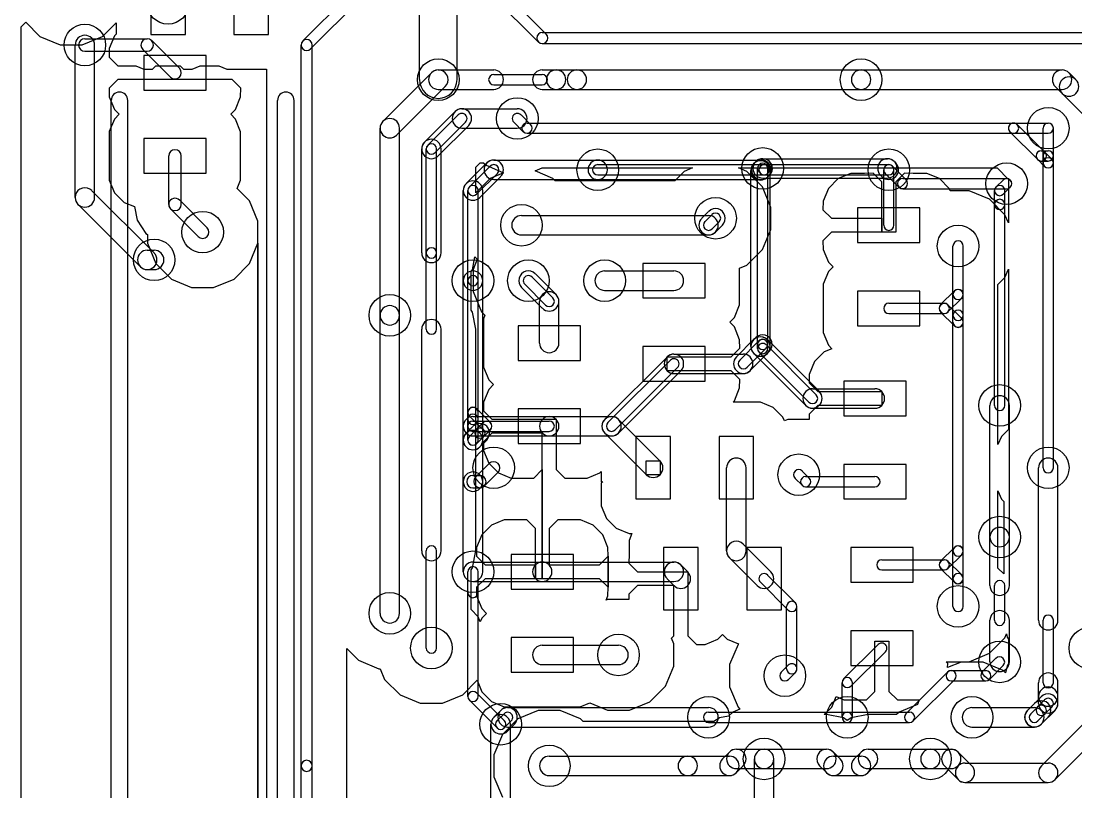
# Model space of a CAD drawing. Extents: x -29274 to 69862, y 24345 to 162744.
# Drawn here: x 39890 to 47500, y 38132 to 43692 of the extents above; entities that cross this region are included whole.
import ezdxf

# ---------------------------------------------------------------- set-up
doc = ezdxf.new("R2010")
doc.units = 0
doc.layers.add('BLACK', color=1, linetype='CONTINUOUS')

msp = doc.modelspace()

# ---------------------------------------------------------------- linework, layer by layer
at = {"layer": 'BLACK'}
for p, q in [((42677, 44600), (43678, 43599)), ((42620, 44543), (43621, 43542)), ((40825, 44045), (40825, 43595)), ((41075, 43595), (41075, 44045)), ((41425, 44045), (41425, 43595)), ((41675, 43595), (41675, 44045)), ((42271, 43898), (41922, 43549)), ((42328, 43841), (41979, 43492)), ((42765, 43270), (42765, 43870)), ((43035, 43270), (43035, 43870)), ((39890, 43650), (39924, 43684)), ((39890, 43650), (39924, 43684)), ((39924, 43684), (40026, 43582)), ((39924, 43684), (40026, 43582)), ((40478, 43582), (40575, 43680)), ((40478, 43582), (40575, 43680)), ((40575, 43680), (40576, 43644)), ((40575, 43680), (40576, 43644)), ((39890, 35790), (39890, 43650)), ((39890, 35790), (39890, 43650)), ((40576, 43644), (40576, 43598)), ((40576, 43644), (40576, 43598)), ((43650, 43610), (48250, 43610)), ((40026, 43582), (40172, 43521)), ((40026, 43582), (40172, 43521)), ((40331, 43521), (40478, 43582)), ((40331, 43521), (40478, 43582)), ((40350, 43565), (40800, 43565)), ((40564, 43586), (40526, 43494)), ((40564, 43586), (40526, 43494)), ((40576, 43598), (40564, 43586)), ((40576, 43598), (40564, 43586)), ((40825, 43595), (41075, 43595)), ((40832, 43552), (41032, 43352)), ((41425, 43595), (41675, 43595)), ((43650, 43530), (48250, 43530)), ((40172, 43521), (40331, 43521)), ((40172, 43521), (40331, 43521)), ((40280, 42420), (40280, 43520)), ((40350, 43475), (40800, 43475)), ((40420, 42420), (40420, 43520)), ((40526, 43494), (40525, 43432)), ((40526, 43494), (40525, 43432)), ((40768, 43488), (40968, 43288)), ((41910, 38320), (41910, 43520)), ((41990, 38320), (41990, 43520)), ((40525, 43432), (40587, 43370)), ((40525, 43432), (40587, 43370)), ((41225, 43445), (40775, 43445)), ((40775, 43445), (40775, 43195)), ((41225, 43195), (41225, 43445)), ((40587, 43370), (40717, 43370)), ((40587, 43370), (40717, 43370)), ((40717, 43370), (40776, 43346)), ((40717, 43370), (40776, 43346)), ((40776, 43346), (40838, 43345)), ((40776, 43346), (40838, 43345)), ((40838, 43345), (40863, 43370)), ((40838, 43345), (40863, 43370)), ((40863, 43370), (40900, 43370)), ((40863, 43370), (40900, 43370)), ((40900, 43370), (40950, 43370)), ((40900, 43370), (40950, 43370)), ((40950, 43370), (41037, 43370)), ((40950, 43370), (41037, 43370)), ((41037, 43370), (41062, 43345)), ((41037, 43370), (41062, 43345)), ((41062, 43345), (41124, 43346)), ((41062, 43345), (41124, 43346)), ((41124, 43346), (41182, 43370)), ((41124, 43346), (41182, 43370)), ((41182, 43370), (41317, 43370)), ((41182, 43370), (41317, 43370)), ((41317, 43370), (41375, 43346)), ((41317, 43370), (41375, 43346)), ((41375, 43346), (41474, 43346)), ((41375, 43346), (41474, 43346)), ((41474, 43346), (41660, 43346)), ((41474, 43346), (41660, 43346)), ((41660, 43346), (41660, 38320)), ((41660, 43346), (41660, 38320)), ((42501, 42970), (42850, 43319)), ((42900, 43340), (43300, 43340)), ((43300, 43307), (43650, 43307)), ((43650, 43340), (43750, 43340)), ((43750, 43340), (43900, 43340)), ((43900, 43340), (45950, 43340)), ((45950, 43340), (47400, 43340)), ((47450, 43319), (47499, 43270)), ((40587, 43270), (40525, 43208)), ((40587, 43270), (40525, 43208)), ((40900, 43270), (40587, 43270)), ((40900, 43270), (40587, 43270)), ((40950, 43270), (40900, 43270)), ((40950, 43270), (40900, 43270)), ((41050, 43270), (40950, 43270)), ((41050, 43270), (40950, 43270)), ((41100, 43270), (41050, 43270)), ((41100, 43270), (41050, 43270)), ((41413, 43270), (41100, 43270)), ((41413, 43270), (41100, 43270)), ((41475, 43208), (41413, 43270)), ((41475, 43208), (41413, 43270)), ((43300, 43233), (43650, 43233)), ((40525, 43208), (40526, 43146)), ((40525, 43208), (40526, 43146)), ((40775, 43195), (41225, 43195)), ((41474, 43146), (41475, 43208)), ((41474, 43146), (41475, 43208)), ((42600, 42871), (42949, 43220)), ((42900, 43200), (43300, 43200)), ((43650, 43200), (43750, 43200)), ((43750, 43200), (43900, 43200)), ((43900, 43200), (45950, 43200)), ((45950, 43200), (47400, 43200)), ((47351, 43220), (47400, 43171)), ((47401, 43170), (47550, 43021)), ((40526, 43146), (40564, 43054)), ((40526, 43146), (40564, 43054)), ((40540, 32942), (40540, 43120)), ((40660, 32942), (40660, 43120)), ((41436, 43054), (41474, 43146)), ((41436, 43054), (41474, 43146)), ((41740, 32942), (41740, 43120)), ((41860, 32942), (41860, 43120)), ((40564, 43054), (40598, 43020)), ((40564, 43054), (40598, 43020)), ((40598, 43020), (40564, 42986)), ((40598, 43020), (40564, 42986)), ((41402, 43020), (41436, 43054)), ((41402, 43020), (41436, 43054)), ((41436, 42986), (41402, 43020)), ((41436, 42986), (41402, 43020)), ((43020, 43039), (42801, 42820)), ((42824, 42797), (43043, 43016)), ((43070, 43060), (43470, 43060)), ((43566, 42947), (43497, 43016)), ((40564, 42986), (40526, 42895)), ((40564, 42986), (40526, 42895)), ((41474, 42894), (41436, 42986)), ((41474, 42894), (41436, 42986)), ((42480, 41570), (42480, 42920)), ((42620, 41570), (42620, 42920)), ((42877, 42744), (43096, 42963)), ((43119, 42940), (42900, 42721)), ((43070, 42920), (43470, 42920)), ((43513, 42894), (43444, 42963)), ((43540, 42957), (47050, 42957)), ((47050, 42957), (47300, 42957)), ((47276, 42746), (47076, 42946)), ((47263, 42720), (47263, 42920)), ((47337, 42720), (47337, 42920)), ((40526, 42895), (40526, 42796)), ((40526, 42895), (40526, 42796)), ((41225, 42845), (40775, 42845)), ((40775, 42845), (40775, 42595)), ((41225, 42595), (41225, 42845)), ((41474, 42644), (41474, 42894)), ((41474, 42644), (41474, 42894)), ((43540, 42883), (47050, 42883)), ((47224, 42694), (47024, 42894)), ((47050, 42883), (47300, 42883)), ((40526, 42796), (40526, 42546)), ((40526, 42796), (40526, 42546)), ((42780, 42020), (42780, 42770)), ((42813, 42020), (42813, 42770)), ((42887, 42020), (42887, 42770)), ((42920, 42020), (42920, 42770)), ((40955, 42370), (40955, 42720)), ((41045, 42370), (41045, 42720)), ((45240, 42700), (46140, 42700)), ((47224, 42694), (47274, 42644)), ((47250, 42757), (47300, 42757)), ((47263, 42670), (47263, 42720)), ((47276, 42746), (47326, 42696)), ((47337, 42670), (47337, 42720)), ((41474, 42545), (41474, 42644)), ((41474, 42545), (41474, 42644)), ((43250, 42669), (43101, 42520)), ((43274, 42646), (43124, 42496)), ((43170, 42638), (43202, 42670)), ((43170, 42638), (43202, 42670)), ((43170, 42454), (43170, 42638)), ((43170, 42454), (43170, 42638)), ((43202, 42670), (43226, 42670)), ((43202, 42670), (43226, 42670)), ((43226, 42670), (43244, 42652)), ((43226, 42670), (43244, 42652)), ((43244, 42652), (43371, 42599)), ((43244, 42652), (43371, 42599)), ((43300, 42690), (44050, 42690)), ((43598, 42612), (43650, 42633)), ((43598, 42612), (43650, 42633)), ((43650, 42633), (44734, 42633)), ((43650, 42633), (44734, 42633)), ((44050, 42690), (45230, 42690)), ((44050, 42657), (45250, 42657)), ((44734, 42633), (44674, 42608)), ((44734, 42633), (44674, 42608)), ((45126, 42608), (45066, 42633)), ((45066, 42633), (46931, 42633)), ((45126, 42608), (45066, 42633)), ((45066, 42633), (46931, 42633)), ((45155, 41345), (45155, 42615)), ((45175, 42665), (45190, 42680)), ((45181, 42670), (45190, 42679)), ((45203, 41360), (45203, 42630)), ((45250, 42657), (46150, 42657)), ((45266, 42656), (45276, 42646)), ((45277, 41360), (45277, 42630)), ((45295, 41345), (45295, 42615)), ((46113, 42220), (46113, 42620)), ((46276, 42547), (46177, 42646)), ((46187, 42220), (46187, 42620)), ((46190, 42679), (46199, 42670)), ((46931, 42633), (47013, 42551)), ((46931, 42633), (47013, 42551)), ((47250, 42683), (47300, 42683)), ((47263, 40470), (47263, 42670)), ((47337, 40470), (47337, 42670)), ((40526, 42546), (40564, 42454)), ((40526, 42546), (40564, 42454)), ((40775, 42595), (41225, 42595)), ((41448, 42486), (41474, 42545)), ((41448, 42486), (41474, 42545)), ((43274, 42558), (43170, 42454)), ((43274, 42558), (43170, 42454)), ((43326, 42594), (43176, 42444)), ((43349, 42570), (43200, 42421)), ((43371, 42599), (43274, 42558)), ((43371, 42599), (43274, 42558)), ((43300, 42550), (44050, 42550)), ((43726, 42558), (43598, 42612)), ((43726, 42558), (43598, 42612)), ((43744, 42540), (43726, 42558)), ((43744, 42540), (43726, 42558)), ((44606, 42540), (43744, 42540)), ((44606, 42540), (43744, 42540)), ((44050, 42583), (45250, 42583)), ((44050, 42550), (45230, 42550)), ((44674, 42608), (44606, 42540)), ((44674, 42608), (44606, 42540)), ((45238, 42496), (45126, 42608)), ((45238, 42496), (45126, 42608)), ((45214, 42604), (45224, 42594)), ((45240, 42560), (46140, 42560)), ((45250, 42583), (46150, 42583)), ((45274, 42566), (45289, 42581)), ((45280, 42571), (45289, 42580)), ((45784, 42556), (45714, 42486)), ((45784, 42556), (45714, 42486)), ((45875, 42594), (45784, 42556)), ((45875, 42594), (45784, 42556)), ((45974, 42594), (45875, 42594)), ((45974, 42594), (45875, 42594)), ((46038, 42595), (45974, 42594)), ((46038, 42595), (45974, 42594)), ((46100, 42533), (46038, 42595)), ((46100, 42533), (46038, 42595)), ((46091, 42580), (46100, 42571)), ((46223, 42494), (46124, 42593)), ((46262, 42595), (46200, 42533)), ((46262, 42595), (46200, 42533)), ((46250, 42557), (47000, 42557)), ((46326, 42594), (46262, 42595)), ((46326, 42594), (46262, 42595)), ((46425, 42594), (46326, 42594)), ((46425, 42594), (46326, 42594)), ((46516, 42556), (46425, 42594)), ((46516, 42556), (46425, 42594)), ((46586, 42486), (46516, 42556)), ((46586, 42486), (46516, 42556)), ((46974, 42546), (46924, 42496)), ((47013, 42551), (47013, 42236)), ((47013, 42551), (47013, 42236)), ((40849, 42020), (40400, 42469)), ((41538, 42396), (41448, 42486)), ((41538, 42396), (41448, 42486)), ((43080, 41820), (43080, 42470)), ((43113, 41820), (43113, 42470)), ((43187, 41820), (43187, 42470)), ((43220, 41820), (43220, 42470)), ((45299, 42349), (45238, 42496)), ((45299, 42349), (45238, 42496)), ((45714, 42486), (45676, 42394)), ((45714, 42486), (45676, 42394)), ((46100, 42270), (46100, 42533)), ((46100, 42270), (46100, 42533)), ((46200, 42533), (46200, 42320)), ((46200, 42533), (46200, 42320)), ((46250, 42483), (47000, 42483)), ((46593, 42469), (46586, 42486)), ((46593, 42469), (46586, 42486)), ((46730, 42469), (46593, 42469)), ((46730, 42469), (46593, 42469)), ((46876, 42408), (46730, 42469)), ((46876, 42408), (46730, 42469)), ((46913, 42370), (46913, 42470)), ((47026, 42494), (46976, 42444)), ((46987, 42370), (46987, 42470)), ((40564, 42454), (40634, 42384)), ((40564, 42454), (40634, 42384)), ((41232, 42202), (41032, 42402)), ((41599, 42249), (41538, 42396)), ((41599, 42249), (41538, 42396)), ((45676, 42394), (45675, 42332)), ((45676, 42394), (45675, 42332)), ((46988, 42296), (46876, 42408)), ((46988, 42296), (46876, 42408)), ((40750, 41921), (40301, 42370)), ((40634, 42384), (40707, 42354)), ((40634, 42384), (40707, 42354)), ((40707, 42354), (40727, 42257)), ((40707, 42354), (40727, 42257)), ((41168, 42138), (40968, 42338)), ((44801, 42270), (44850, 42319)), ((45299, 42190), (45299, 42349)), ((45299, 42190), (45299, 42349)), ((45675, 42332), (45737, 42270)), ((45675, 42332), (45737, 42270)), ((46375, 42345), (45925, 42345)), ((45925, 42345), (45925, 42095)), ((46200, 42320), (46200, 42270)), ((46200, 42320), (46200, 42270)), ((46375, 42095), (46375, 42345)), ((46913, 40920), (46913, 42370)), ((46987, 40920), (46987, 42370)), ((40727, 42257), (40791, 42161)), ((40727, 42257), (40791, 42161)), ((41599, 42090), (41599, 42249)), ((41599, 42090), (41599, 42249)), ((43500, 42290), (44850, 42290)), ((44874, 42296), (44824, 42246)), ((44926, 42244), (44876, 42194)), ((45737, 42270), (46100, 42270)), ((45737, 42270), (46100, 42270)), ((46100, 42170), (46100, 42270)), ((46100, 42270), (46100, 42170)), ((46100, 42170), (46100, 42270)), ((46100, 42270), (46100, 42170)), ((46200, 42270), (46200, 42170)), ((46200, 42270), (46200, 42170)), ((47013, 42236), (46988, 42296)), ((47013, 42236), (46988, 42296)), ((40791, 42161), (40801, 42152)), ((40791, 42161), (40801, 42152)), ((44900, 42171), (44949, 42220)), ((45238, 42044), (45299, 42190)), ((45238, 42044), (45299, 42190)), ((45737, 42170), (45675, 42108)), ((45737, 42170), (45675, 42108)), ((46050, 42170), (45737, 42170)), ((46050, 42170), (45737, 42170)), ((46100, 42170), (46050, 42170)), ((46100, 42170), (46050, 42170)), ((46200, 42170), (46100, 42170)), ((46200, 42170), (46100, 42170)), ((40801, 42152), (40801, 42091)), ((40801, 42152), (40801, 42091)), ((40801, 42091), (40862, 41944)), ((40801, 42091), (40862, 41944)), ((41538, 41944), (41599, 42090)), ((41538, 41944), (41599, 42090)), ((41599, 33429), (41599, 42090)), ((41599, 42090), (41599, 33429)), ((41599, 33429), (41599, 42090)), ((41599, 42090), (41599, 33429)), ((43500, 42150), (44850, 42150)), ((45675, 42108), (45676, 42046)), ((45675, 42108), (45676, 42046)), ((45925, 42095), (46375, 42095)), ((40800, 42040), (40850, 42040)), ((42813, 41470), (42813, 42020)), ((42887, 41470), (42887, 42020)), ((45126, 41932), (45238, 42044)), ((45126, 41932), (45238, 42044)), ((45676, 42046), (45714, 41954)), ((45676, 42046), (45714, 41954)), ((46613, 41720), (46613, 42070)), ((46687, 41720), (46687, 42070)), ((40862, 41944), (40974, 41832)), ((40862, 41944), (40974, 41832)), ((41426, 41832), (41538, 41944)), ((41426, 41832), (41538, 41944)), ((43146, 41898), (43164, 41992)), ((43146, 41898), (43164, 41992)), ((43181, 41975), (43151, 41900)), ((43181, 41975), (43151, 41900)), ((43164, 41992), (43181, 41975)), ((43164, 41992), (43181, 41975)), ((44825, 41945), (44375, 41945)), ((44375, 41945), (44375, 41695)), ((44825, 41695), (44825, 41945)), ((45074, 41911), (45126, 41932)), ((45074, 41911), (45126, 41932)), ((45714, 41954), (45748, 41920)), ((45714, 41954), (45748, 41920)), ((40800, 41900), (40850, 41900)), ((43137, 41885), (43146, 41898)), ((43137, 41885), (43146, 41898)), ((43137, 41606), (43137, 41885)), ((43137, 41606), (43137, 41885)), ((43151, 41900), (43151, 41741)), ((43151, 41900), (43151, 41741)), ((43749, 41720), (43600, 41869)), ((44100, 41890), (44600, 41890)), ((45074, 41744), (45074, 41911)), ((45074, 41744), (45074, 41911)), ((45714, 41886), (45676, 41795)), ((45714, 41886), (45676, 41795)), ((45748, 41920), (45714, 41886)), ((45748, 41920), (45714, 41886)), ((46988, 41844), (47013, 41904)), ((46988, 41844), (47013, 41904)), ((47013, 41904), (47013, 40747)), ((47013, 41904), (47013, 40747)), ((40974, 41832), (41120, 41771)), ((40974, 41832), (41120, 41771)), ((41279, 41771), (41426, 41832)), ((41279, 41771), (41426, 41832)), ((43080, 40670), (43080, 41820)), ((43113, 40820), (43113, 41820)), ((43187, 40820), (43187, 41820)), ((43220, 40670), (43220, 41820)), ((43674, 41644), (43524, 41794)), ((43726, 41696), (43576, 41846)), ((45676, 41795), (45676, 41696)), ((45676, 41795), (45676, 41696)), ((46937, 41793), (46988, 41844)), ((46937, 41793), (46988, 41844)), ((46937, 41720), (46937, 41793)), ((46937, 41720), (46937, 41793)), ((41120, 41771), (41279, 41771)), ((41120, 41771), (41279, 41771)), ((43151, 41741), (43212, 41594)), ((43151, 41741), (43212, 41594)), ((43650, 41621), (43501, 41770)), ((44100, 41750), (44600, 41750)), ((45074, 41645), (45074, 41744)), ((45074, 41645), (45074, 41744)), ((46375, 41745), (45925, 41745)), ((45925, 41745), (45925, 41495)), ((46375, 41495), (46375, 41745)), ((46524, 41647), (46623, 41746)), ((46613, 41570), (46613, 41720)), ((46687, 41570), (46687, 41720)), ((46937, 41570), (46937, 41720)), ((46937, 41570), (46937, 41720)), ((43630, 41370), (43630, 41670)), ((43770, 41370), (43770, 41670)), ((44375, 41695), (44825, 41695)), ((45036, 41554), (45074, 41645)), ((45036, 41554), (45074, 41645)), ((45676, 41696), (45676, 41446)), ((45676, 41696), (45676, 41446)), ((46150, 41657), (46550, 41657)), ((46577, 41594), (46676, 41693)), ((46577, 41646), (46676, 41547)), ((42480, 39420), (42480, 41570)), ((42620, 39420), (42620, 41570)), ((43146, 41592), (43137, 41606)), ((43146, 41592), (43137, 41606)), ((43170, 41470), (43146, 41592)), ((43170, 41470), (43146, 41592)), ((43212, 41594), (43236, 41570)), ((43212, 41594), (43236, 41570)), ((43236, 41570), (43226, 41545)), ((43236, 41570), (43226, 41545)), ((45002, 41520), (45036, 41554)), ((45002, 41520), (45036, 41554)), ((46150, 41583), (46550, 41583)), ((46524, 41593), (46623, 41494)), ((46613, 41520), (46613, 41570)), ((46613, 39870), (46613, 41570)), ((46687, 41520), (46687, 41570)), ((46687, 39870), (46687, 41570)), ((46937, 41520), (46937, 41570)), ((46937, 41520), (46937, 41570)), ((43226, 41545), (43226, 41446)), ((43226, 41545), (43226, 41446)), ((43925, 41495), (43475, 41495)), ((43475, 41495), (43475, 41245)), ((43925, 41245), (43925, 41495)), ((45036, 41486), (45002, 41520)), ((45036, 41486), (45002, 41520)), ((45074, 41394), (45036, 41486)), ((45074, 41394), (45036, 41486)), ((45925, 41495), (46375, 41495)), ((46937, 40637), (46937, 41520)), ((46937, 40637), (46937, 41520)), ((42780, 39870), (42780, 41470)), ((42920, 39870), (42920, 41470)), ((43170, 39870), (43170, 41470)), ((43170, 39870), (43170, 41470)), ((43226, 41446), (43226, 41196)), ((43226, 41446), (43226, 41196)), ((45175, 41395), (45190, 41410)), ((45676, 41446), (45714, 41354)), ((45676, 41446), (45714, 41354)), ((44825, 41345), (44375, 41345)), ((44375, 41345), (44375, 41095)), ((44825, 41095), (44825, 41345)), ((45013, 41270), (45075, 41332)), ((45013, 41270), (45075, 41332)), ((45050, 41270), (45175, 41395)), ((45075, 41332), (45074, 41394)), ((45075, 41332), (45074, 41394)), ((45075, 41247), (45213, 41385)), ((45127, 41195), (45265, 41333)), ((45203, 41330), (45203, 41360)), ((45626, 40997), (45267, 41356)), ((45649, 41020), (45274, 41395)), ((45277, 41330), (45277, 41360)), ((45739, 41329), (45684, 41306)), ((45739, 41329), (45684, 41306)), ((45714, 41354), (45739, 41329)), ((45714, 41354), (45739, 41329)), ((43475, 41245), (43925, 41245)), ((44101, 40820), (44550, 41269)), ((44124, 40796), (44574, 41246)), ((44550, 41170), (44550, 41270)), ((44550, 41270), (44650, 41270)), ((44550, 41170), (44550, 41270)), ((44550, 41270), (44650, 41270)), ((44600, 41290), (45100, 41290)), ((44650, 41270), (44700, 41270)), ((44650, 41270), (44700, 41270)), ((44700, 41270), (45013, 41270)), ((44700, 41270), (45013, 41270)), ((45149, 41171), (45274, 41296)), ((45550, 40921), (45175, 41296)), ((45573, 40944), (45214, 41303)), ((45274, 41296), (45289, 41311)), ((45684, 41306), (45614, 41236)), ((45684, 41306), (45614, 41236)), ((43226, 41196), (43264, 41104)), ((43226, 41196), (43264, 41104)), ((44176, 40744), (44626, 41194)), ((44200, 40721), (44649, 41170)), ((44650, 41170), (44550, 41170)), ((44650, 41170), (44550, 41170)), ((44700, 41170), (44650, 41170)), ((44700, 41170), (44650, 41170)), ((45013, 41170), (44700, 41170)), ((45013, 41170), (44700, 41170)), ((45075, 41108), (45013, 41170)), ((45075, 41108), (45013, 41170)), ((45614, 41236), (45576, 41144)), ((45614, 41236), (45576, 41144)), ((43264, 41104), (43298, 41070)), ((43264, 41104), (43298, 41070)), ((44375, 41095), (44825, 41095)), ((44600, 41150), (45100, 41150)), ((45074, 41046), (45075, 41108)), ((45074, 41046), (45075, 41108)), ((45576, 41144), (45575, 41082)), ((45576, 41144), (45575, 41082)), ((46275, 41095), (45825, 41095)), ((45825, 41095), (45825, 40845)), ((46275, 40845), (46275, 41095)), ((43264, 41036), (43226, 40944)), ((43264, 41036), (43226, 40944)), ((43298, 41070), (43264, 41036)), ((43298, 41070), (43264, 41036)), ((45036, 40954), (45074, 41046)), ((45036, 40954), (45074, 41046)), ((45575, 41082), (45637, 41020)), ((45575, 41082), (45637, 41020)), ((45600, 41040), (46050, 41040)), ((45637, 41020), (45950, 41020)), ((45637, 41020), (45950, 41020)), ((45950, 41020), (46000, 41020)), ((45950, 41020), (46000, 41020)), ((46000, 41020), (46100, 41020)), ((46000, 41020), (46100, 41020)), ((46100, 41020), (46100, 40920)), ((46100, 41020), (46100, 40920)), ((43226, 40944), (43225, 40882)), ((43226, 40944), (43225, 40882)), ((45026, 40944), (45036, 40954)), ((45026, 40944), (45036, 40954)), ((45126, 40944), (45026, 40944)), ((45126, 40944), (45026, 40944)), ((45225, 40944), (45126, 40944)), ((45225, 40944), (45126, 40944)), ((45316, 40906), (45225, 40944)), ((45316, 40906), (45225, 40944)), ((43113, 40820), (43113, 40870)), ((43276, 40797), (43177, 40896)), ((43187, 40820), (43187, 40870)), ((43225, 40882), (43287, 40820)), ((43225, 40882), (43287, 40820)), ((43925, 40895), (43475, 40895)), ((43475, 40895), (43475, 40645)), ((43925, 40645), (43925, 40895)), ((45386, 40836), (45316, 40906)), ((45386, 40836), (45316, 40906)), ((45637, 40920), (45575, 40858)), ((45637, 40920), (45575, 40858)), ((45600, 40900), (46050, 40900)), ((45950, 40920), (45637, 40920)), ((45950, 40920), (45637, 40920)), ((46000, 40920), (45950, 40920)), ((46000, 40920), (45950, 40920)), ((46100, 40920), (46000, 40920)), ((46100, 40920), (46000, 40920)), ((46880, 39970), (46880, 40920)), ((47020, 39970), (47020, 40920)), ((43113, 40770), (43113, 40820)), ((43223, 40744), (43124, 40843)), ((43150, 40840), (43700, 40840)), ((43150, 40807), (43250, 40807)), ((43224, 40796), (43174, 40746)), ((43187, 40770), (43187, 40820)), ((43250, 40807), (43700, 40807)), ((43287, 40820), (43600, 40820)), ((43287, 40820), (43600, 40820)), ((43600, 40820), (43650, 40820)), ((43600, 40820), (43650, 40820)), ((43650, 40820), (43750, 40820)), ((43650, 40820), (43750, 40820)), ((43700, 40840), (44150, 40840)), ((43750, 40820), (43750, 40720)), ((43750, 40820), (43750, 40720)), ((44499, 40520), (44200, 40819)), ((45397, 40810), (45386, 40836)), ((45397, 40810), (45386, 40836)), ((45421, 40819), (45397, 40810)), ((45421, 40819), (45397, 40810)), ((45575, 40819), (45421, 40819)), ((45575, 40819), (45421, 40819)), ((45575, 40858), (45575, 40819)), ((45575, 40858), (45575, 40819)), ((45825, 40845), (46275, 40845)), ((43101, 40720), (43150, 40769)), ((43101, 40720), (43150, 40769)), ((43113, 40670), (43113, 40770)), ((43174, 40746), (43124, 40696)), ((43150, 40733), (43250, 40733)), ((43187, 40670), (43187, 40770)), ((43287, 40720), (43225, 40658)), ((43287, 40720), (43225, 40658)), ((43276, 40744), (43226, 40694)), ((43250, 40733), (43700, 40733)), ((43650, 40720), (43287, 40720)), ((43650, 40720), (43287, 40720)), ((43650, 40457), (43650, 40720)), ((43650, 40457), (43650, 40720)), ((43750, 40720), (43750, 40670)), ((43750, 40720), (43750, 40670)), ((44400, 40421), (44101, 40720)), ((47013, 40747), (46962, 40696)), ((47013, 40747), (46962, 40696)), ((43080, 40370), (43080, 40670)), ((43150, 40700), (43700, 40700)), ((43226, 40694), (43176, 40644)), ((43200, 40621), (43249, 40670)), ((43200, 40621), (43249, 40670)), ((43220, 40370), (43220, 40670)), ((43225, 40658), (43226, 40596)), ((43225, 40658), (43226, 40596)), ((43475, 40645), (43925, 40645)), ((43700, 40700), (44150, 40700)), ((43750, 40670), (43750, 40457)), ((43750, 40670), (43750, 40457)), ((44575, 40695), (44325, 40695)), ((44325, 40695), (44325, 40245)), ((44575, 40245), (44575, 40695)), ((45175, 40695), (44925, 40695)), ((44925, 40695), (44925, 40245)), ((45175, 40245), (45175, 40695)), ((46962, 40696), (46937, 40637)), ((46962, 40696), (46937, 40637)), ((43226, 40596), (43264, 40504)), ((43226, 40596), (43264, 40504)), ((43268, 40501), (43169, 40402)), ((43264, 40504), (43334, 40434)), ((43264, 40504), (43334, 40434)), ((44400, 40420), (44400, 40520)), ((44400, 40520), (44500, 40520)), ((44400, 40420), (44400, 40520)), ((44400, 40520), (44500, 40520)), ((44500, 40520), (44500, 40420)), ((44500, 40520), (44500, 40420)), ((46275, 40495), (45825, 40495)), ((45825, 40495), (45825, 40245)), ((46275, 40245), (46275, 40495)), ((43150, 40415), (43200, 40415)), ((43331, 40438), (43232, 40339)), ((43334, 40434), (43425, 40396)), ((43334, 40434), (43425, 40396)), ((43588, 40395), (43650, 40457)), ((43588, 40395), (43650, 40457)), ((43650, 39670), (43650, 40457)), ((43650, 40457), (43650, 39670)), ((43650, 39670), (43650, 40457)), ((43650, 40457), (43650, 39670)), ((43750, 40457), (43812, 40395)), ((43750, 40457), (43812, 40395)), ((43975, 40396), (44066, 40434)), ((43975, 40396), (44066, 40434)), ((44066, 40434), (44075, 40443)), ((44066, 40434), (44075, 40443)), ((44075, 40443), (44075, 40370)), ((44075, 40443), (44075, 40370)), ((44500, 40420), (44400, 40420)), ((44500, 40420), (44400, 40420)), ((44980, 39870), (44980, 40470)), ((45120, 39870), (45120, 40470)), ((45526, 40446), (45576, 40396)), ((47230, 39370), (47230, 40470)), ((47370, 39370), (47370, 40470)), ((43080, 39720), (43080, 40370)), ((43220, 39720), (43220, 40370)), ((43425, 40396), (43524, 40396)), ((43425, 40396), (43524, 40396)), ((43524, 40396), (43588, 40395)), ((43524, 40396), (43588, 40395)), ((43812, 40395), (43876, 40396)), ((43812, 40395), (43876, 40396)), ((43876, 40396), (43975, 40396)), ((43876, 40396), (43975, 40396)), ((44075, 40370), (44087, 40370)), ((44087, 40370), (44075, 40358)), ((44075, 40370), (44087, 40370)), ((44087, 40370), (44075, 40358)), ((44075, 40358), (44076, 40294)), ((44075, 40358), (44076, 40294)), ((45474, 40394), (45524, 40344)), ((45550, 40407), (46050, 40407)), ((45550, 40333), (46050, 40333)), ((43150, 40325), (43200, 40325)), ((44076, 40294), (44076, 40195)), ((44076, 40294), (44076, 40195)), ((46937, 39870), (46937, 40305)), ((46937, 40305), (46962, 40244)), ((46937, 39870), (46937, 40305)), ((46937, 40305), (46962, 40244)), ((44076, 40195), (44114, 40104)), ((44076, 40195), (44114, 40104)), ((44325, 40245), (44575, 40245)), ((44925, 40245), (45175, 40245)), ((45825, 40245), (46275, 40245)), ((46962, 40244), (46980, 40226)), ((46962, 40244), (46980, 40226)), ((46980, 40226), (46980, 39704)), ((46980, 40226), (46980, 39704)), ((44114, 40104), (44184, 40034)), ((44114, 40104), (44184, 40034)), ((43284, 40056), (43214, 39986)), ((43284, 40056), (43214, 39986)), ((43375, 40094), (43284, 40056)), ((43375, 40094), (43284, 40056)), ((43474, 40094), (43375, 40094)), ((43474, 40094), (43375, 40094)), ((43538, 40095), (43474, 40094)), ((43538, 40095), (43474, 40094)), ((43600, 40033), (43538, 40095)), ((43600, 40033), (43538, 40095)), ((43600, 39770), (43600, 40033)), ((43600, 39770), (43600, 40033)), ((43762, 40095), (43700, 40033)), ((43762, 40095), (43700, 40033)), ((43700, 40033), (43700, 39770)), ((43700, 40033), (43700, 39770)), ((43826, 40094), (43762, 40095)), ((43826, 40094), (43762, 40095)), ((43925, 40094), (43826, 40094)), ((43925, 40094), (43826, 40094)), ((44016, 40056), (43925, 40094)), ((44016, 40056), (43925, 40094)), ((44086, 39986), (44016, 40056)), ((44086, 39986), (44016, 40056)), ((44184, 40034), (44276, 39996)), ((44184, 40034), (44276, 39996)), ((43214, 39986), (43176, 39894)), ((43214, 39986), (43176, 39894)), ((44124, 39894), (44086, 39986)), ((44124, 39894), (44086, 39986)), ((44276, 39996), (44297, 39996)), ((44297, 39996), (44276, 39945)), ((44276, 39996), (44297, 39996)), ((44297, 39996), (44276, 39945)), ((46880, 39620), (46880, 39970)), ((47020, 39620), (47020, 39970)), ((43176, 39894), (43175, 39832)), ((43176, 39894), (43175, 39832)), ((44125, 39832), (44124, 39894)), ((44125, 39832), (44124, 39894)), ((44276, 39945), (44276, 39846)), ((44276, 39945), (44276, 39846)), ((44775, 39895), (44525, 39895)), ((44525, 39895), (44525, 39445)), ((44775, 39445), (44775, 39895)), ((45299, 39720), (45100, 39919)), ((45375, 39895), (45125, 39895)), ((45125, 39895), (45125, 39445)), ((45375, 39445), (45375, 39895)), ((46325, 39895), (45875, 39895)), ((45875, 39895), (45875, 39645)), ((46325, 39645), (46325, 39895)), ((46524, 39797), (46623, 39896)), ((42813, 39170), (42813, 39870)), ((42887, 39170), (42887, 39870)), ((43146, 39748), (43170, 39870)), ((43146, 39748), (43170, 39870)), ((43175, 39832), (43237, 39770)), ((43175, 39832), (43237, 39770)), ((43875, 39845), (43425, 39845)), ((43425, 39845), (43425, 39595)), ((43875, 39595), (43875, 39845)), ((44063, 39770), (44125, 39832)), ((44063, 39770), (44125, 39832)), ((44125, 39608), (44125, 39832)), ((44125, 39832), (44125, 39608)), ((44125, 39608), (44125, 39832)), ((44125, 39832), (44125, 39608)), ((44276, 39846), (44275, 39782)), ((44276, 39846), (44275, 39782)), ((45200, 39621), (45001, 39820)), ((46100, 39807), (46550, 39807)), ((46577, 39744), (46676, 39843)), ((46613, 39670), (46613, 39870)), ((46687, 39670), (46687, 39870)), ((46937, 39747), (46937, 39870)), ((46937, 39747), (46937, 39870)), ((43137, 39735), (43146, 39748)), ((43137, 39735), (43146, 39748)), ((43137, 39447), (43137, 39735)), ((43137, 39447), (43137, 39735)), ((43150, 39790), (43650, 39790)), ((43237, 39770), (43600, 39770)), ((43237, 39770), (43600, 39770)), ((43600, 39670), (43600, 39770)), ((43600, 39770), (43600, 39670)), ((43600, 39670), (43600, 39770)), ((43600, 39770), (43600, 39670)), ((43650, 39790), (44600, 39790)), ((43700, 39770), (44063, 39770)), ((43700, 39770), (44063, 39770)), ((44275, 39782), (44337, 39720)), ((44275, 39782), (44337, 39720)), ((44650, 39769), (44699, 39720)), ((46100, 39733), (46550, 39733)), ((46524, 39743), (46623, 39644)), ((46577, 39796), (46676, 39697)), ((46980, 39704), (46937, 39747)), ((46980, 39704), (46937, 39747)), ((43113, 38820), (43113, 39720)), ((43113, 39570), (43113, 39720)), ((43150, 39650), (43650, 39650)), ((43237, 39670), (43175, 39608)), ((43237, 39670), (43175, 39608)), ((43187, 38820), (43187, 39720)), ((43187, 39570), (43187, 39720)), ((43550, 39670), (43237, 39670)), ((43550, 39670), (43237, 39670)), ((43600, 39670), (43550, 39670)), ((43600, 39670), (43550, 39670)), ((43650, 39670), (43600, 39670)), ((43650, 39670), (43600, 39670)), ((43700, 39670), (43650, 39670)), ((43700, 39670), (43650, 39670)), ((43650, 39650), (44600, 39650)), ((43750, 39670), (43700, 39670)), ((43750, 39670), (43700, 39670)), ((44063, 39670), (43750, 39670)), ((44063, 39670), (43750, 39670)), ((44125, 39608), (44063, 39670)), ((44125, 39608), (44063, 39670)), ((44337, 39720), (44550, 39720)), ((44337, 39720), (44550, 39720)), ((44550, 39720), (44600, 39720)), ((44550, 39720), (44600, 39720)), ((44551, 39670), (44600, 39621)), ((44600, 39720), (44700, 39720)), ((44600, 39720), (44700, 39720)), ((44700, 39720), (44700, 39620)), ((44700, 39720), (44700, 39620)), ((45476, 39496), (45276, 39696)), ((46613, 39470), (46613, 39670)), ((46687, 39470), (46687, 39670)), ((43175, 39608), (43176, 39546)), ((43175, 39608), (43176, 39546)), ((43425, 39595), (43875, 39595)), ((44124, 39546), (44125, 39608)), ((44124, 39546), (44125, 39608)), ((44337, 39620), (44275, 39558)), ((44337, 39620), (44275, 39558)), ((44600, 39620), (44337, 39620)), ((44600, 39620), (44337, 39620)), ((44600, 39257), (44600, 39620)), ((44600, 39257), (44600, 39620)), ((44700, 39620), (44700, 39570)), ((44700, 39620), (44700, 39570)), ((45424, 39444), (45224, 39644)), ((45875, 39645), (46325, 39645)), ((46913, 39370), (46913, 39620)), ((46987, 39370), (46987, 39620)), ((43176, 39546), (43214, 39454)), ((43176, 39546), (43214, 39454)), ((44111, 39515), (44124, 39546)), ((44111, 39515), (44124, 39546)), ((44121, 39519), (44111, 39515)), ((44121, 39519), (44111, 39515)), ((44275, 39519), (44121, 39519)), ((44275, 39519), (44121, 39519)), ((44275, 39558), (44275, 39519)), ((44275, 39558), (44275, 39519)), ((44700, 39570), (44700, 39257)), ((44700, 39570), (44700, 39257)), ((43188, 39396), (43137, 39447)), ((43188, 39396), (43137, 39447)), ((43214, 39454), (43248, 39420)), ((43214, 39454), (43248, 39420)), ((43248, 39420), (43214, 39386)), ((43248, 39420), (43214, 39386)), ((44525, 39445), (44775, 39445)), ((45125, 39445), (45375, 39445)), ((45413, 39020), (45413, 39470)), ((45487, 39020), (45487, 39470)), ((43203, 39360), (43188, 39396)), ((43203, 39360), (43188, 39396)), ((43214, 39386), (43203, 39360)), ((43214, 39386), (43203, 39360)), ((46880, 39070), (46880, 39370)), ((47020, 39070), (47020, 39370)), ((47263, 38920), (47263, 39370)), ((47337, 38920), (47337, 39370)), ((44916, 39234), (44950, 39268)), ((44916, 39234), (44950, 39268)), ((44950, 39268), (44984, 39234)), ((44950, 39268), (44984, 39234)), ((46325, 39295), (45875, 39295)), ((45875, 39295), (45875, 39045)), ((46325, 39045), (46325, 39295)), ((46988, 39244), (46999, 39272)), ((46988, 39244), (46999, 39272)), ((46999, 39272), (47004, 39248)), ((46999, 39272), (47004, 39248)), ((43875, 39245), (43425, 39245)), ((43425, 39245), (43425, 38995)), ((43875, 38995), (43875, 39245)), ((44582, 39240), (44600, 39257)), ((44582, 39240), (44600, 39257)), ((44599, 39199), (44582, 39240)), ((44599, 39199), (44582, 39240)), ((44599, 39040), (44599, 39199)), ((44599, 39040), (44599, 39199)), ((44700, 39257), (44762, 39195)), ((44700, 39257), (44762, 39195)), ((44762, 39195), (44824, 39196)), ((44762, 39195), (44824, 39196)), ((44824, 39196), (44916, 39234)), ((44824, 39196), (44916, 39234)), ((44984, 39234), (45065, 39200)), ((44984, 39234), (45065, 39200)), ((45062, 39196), (45001, 39050)), ((45062, 39196), (45001, 39050)), ((45065, 39200), (45062, 39196)), ((45065, 39200), (45062, 39196)), ((45824, 38947), (46073, 39196)), ((46050, 39120), (46050, 39220)), ((46050, 39220), (46150, 39220)), ((46050, 39120), (46050, 39220)), ((46050, 39220), (46150, 39220)), ((46150, 39220), (46150, 39120)), ((46150, 39220), (46150, 39120)), ((46876, 39132), (46988, 39244)), ((46876, 39132), (46988, 39244)), ((47004, 39248), (47013, 39235)), ((47004, 39248), (47013, 39235)), ((47013, 39235), (47013, 39056)), ((47013, 39235), (47013, 39056)), ((42240, 38320), (42240, 39166)), ((42240, 39166), (42324, 39082)), ((42240, 38320), (42240, 39166)), ((42240, 39166), (42324, 39082)), ((43650, 39190), (44200, 39190)), ((45877, 38894), (46126, 39143)), ((46050, 39070), (46050, 39120)), ((46050, 39070), (46050, 39120)), ((46150, 39120), (46150, 39070)), ((46150, 39120), (46150, 39070)), ((46729, 39071), (46876, 39132)), ((46729, 39071), (46876, 39132)), ((42324, 39082), (42470, 39021)), ((42324, 39082), (42470, 39021)), ((43650, 39050), (44200, 39050)), ((44538, 38894), (44599, 39040)), ((44538, 38894), (44599, 39040)), ((45001, 39050), (45001, 38891)), ((45001, 39050), (45001, 38891)), ((45374, 38996), (45424, 39046)), ((45875, 39045), (46325, 39045)), ((46050, 38857), (46050, 39070)), ((46050, 38857), (46050, 39070)), ((46150, 39070), (46150, 38857)), ((46150, 39070), (46150, 38857)), ((46575, 39058), (46563, 39070)), ((46563, 39070), (46575, 39070)), ((46575, 39058), (46563, 39070)), ((46563, 39070), (46575, 39070)), ((46671, 39069), (46574, 39029)), ((46671, 39069), (46574, 39029)), ((46574, 39029), (46575, 39058)), ((46574, 39029), (46575, 39058)), ((46575, 39070), (46575, 39071)), ((46575, 39071), (46729, 39071)), ((46575, 39070), (46575, 39071)), ((46575, 39071), (46729, 39071)), ((46830, 39069), (46671, 39069)), ((46830, 39069), (46671, 39069)), ((46923, 39096), (46824, 38997)), ((46976, 39008), (46830, 39069)), ((46976, 39008), (46830, 39069)), ((46976, 39043), (46877, 38944)), ((47004, 39042), (46993, 38991)), ((47004, 39042), (46993, 38991)), ((47013, 39056), (47004, 39042)), ((47013, 39056), (47004, 39042)), ((42470, 39021), (42480, 39021)), ((42470, 39021), (42480, 39021)), ((42480, 39021), (42512, 38944)), ((42480, 39021), (42512, 38944)), ((43425, 38995), (43875, 38995)), ((45426, 38944), (45476, 38994)), ((46574, 38996), (46274, 38696)), ((46600, 39007), (46850, 39007)), ((46993, 38991), (46976, 39008)), ((46993, 38991), (46976, 39008)), ((42512, 38944), (42624, 38832)), ((42512, 38944), (42624, 38832)), ((43076, 38832), (43180, 38937)), ((43076, 38832), (43180, 38937)), ((43180, 38937), (43214, 38854)), ((43180, 38937), (43214, 38854)), ((44426, 38782), (44538, 38894)), ((44426, 38782), (44538, 38894)), ((45001, 38891), (45062, 38744)), ((45001, 38891), (45062, 38744)), ((45813, 38670), (45813, 38920)), ((45887, 38670), (45887, 38920)), ((46626, 38944), (46326, 38644)), ((46600, 38933), (46850, 38933)), ((47230, 38820), (47230, 38920)), ((47370, 38820), (47370, 38920)), ((42624, 38832), (42770, 38771)), ((42624, 38832), (42770, 38771)), ((42929, 38771), (43076, 38832)), ((42929, 38771), (43076, 38832)), ((43176, 38846), (43376, 38646)), ((43214, 38854), (43284, 38784)), ((43214, 38854), (43284, 38784)), ((45738, 38744), (45769, 38820)), ((45738, 38744), (45769, 38820)), ((45769, 38820), (45825, 38796)), ((45769, 38820), (45825, 38796)), ((45988, 38795), (46050, 38857)), ((45988, 38795), (46050, 38857)), ((46150, 38857), (46212, 38795)), ((46150, 38857), (46212, 38795)), ((47151, 38720), (47250, 38819)), ((47230, 38770), (47230, 38820)), ((47370, 38770), (47370, 38820)), ((42770, 38771), (42929, 38771)), ((42770, 38771), (42929, 38771)), ((43124, 38794), (43324, 38594)), ((43284, 38784), (43375, 38746)), ((43284, 38784), (43375, 38746)), ((43375, 38746), (43474, 38746)), ((43375, 38746), (43474, 38746)), ((43400, 38740), (44850, 38740)), ((43474, 38746), (43924, 38746)), ((43474, 38746), (43924, 38746)), ((43924, 38746), (43992, 38775)), ((43924, 38746), (43992, 38775)), ((43992, 38775), (44120, 38721)), ((43992, 38775), (44120, 38721)), ((44279, 38721), (44426, 38782)), ((44279, 38721), (44426, 38782)), ((45062, 38744), (45076, 38730)), ((45062, 38744), (45076, 38730)), ((45684, 38690), (45738, 38744)), ((45684, 38690), (45738, 38744)), ((45825, 38796), (45924, 38796)), ((45825, 38796), (45924, 38796)), ((45924, 38796), (45988, 38795)), ((45924, 38796), (45988, 38795)), ((46212, 38795), (46276, 38796)), ((46212, 38795), (46276, 38796)), ((46356, 38763), (46224, 38708)), ((46356, 38763), (46224, 38708)), ((46276, 38796), (46370, 38796)), ((46276, 38796), (46370, 38796)), ((46370, 38796), (46356, 38763)), ((46370, 38796), (46356, 38763)), ((46750, 38740), (47200, 38740)), ((47151, 38720), (47200, 38769)), ((47174, 38696), (47224, 38746)), ((47224, 38746), (47274, 38796)), ((47276, 38694), (47326, 38744)), ((43350, 38719), (43301, 38670)), ((43324, 38646), (43374, 38696)), ((43474, 38658), (43362, 38546)), ((43474, 38658), (43362, 38546)), ((43621, 38719), (43474, 38658)), ((43621, 38719), (43474, 38658)), ((43780, 38719), (43621, 38719)), ((43780, 38719), (43621, 38719)), ((43926, 38658), (43780, 38719)), ((43926, 38658), (43780, 38719)), ((43944, 38640), (43926, 38658)), ((43944, 38640), (43926, 38658)), ((44120, 38721), (44279, 38721)), ((44120, 38721), (44279, 38721)), ((44850, 38707), (45850, 38707)), ((44926, 38665), (44888, 38640)), ((44926, 38665), (44888, 38640)), ((44928, 38666), (44926, 38666)), ((44926, 38666), (44926, 38665)), ((44928, 38666), (44926, 38666)), ((44926, 38666), (44926, 38665)), ((44994, 38679), (44928, 38666)), ((44994, 38679), (44928, 38666)), ((44995, 38680), (44994, 38679)), ((44995, 38680), (44994, 38679)), ((45024, 38708), (44995, 38680)), ((45024, 38708), (44995, 38680)), ((45076, 38730), (45024, 38708)), ((45076, 38730), (45024, 38708)), ((45700, 38690), (45684, 38690)), ((45700, 38690), (45684, 38690)), ((45823, 38666), (45700, 38690)), ((45823, 38666), (45700, 38690)), ((45849, 38648), (45823, 38666)), ((45849, 38648), (45823, 38666)), ((45850, 38707), (46300, 38707)), ((45876, 38665), (45850, 38648)), ((45876, 38665), (45850, 38648)), ((45878, 38666), (45876, 38666)), ((45876, 38666), (45876, 38665)), ((45878, 38666), (45876, 38666)), ((45876, 38666), (45876, 38665)), ((46000, 38690), (45878, 38666)), ((46000, 38690), (45878, 38666)), ((46206, 38690), (46000, 38690)), ((46206, 38690), (46000, 38690)), ((46224, 38708), (46206, 38690)), ((46224, 38708), (46206, 38690)), ((47226, 38644), (47276, 38694)), ((47250, 38621), (47349, 38720)), ((47250, 38621), (47299, 38670)), ((43280, 37620), (43280, 38620)), ((43376, 38594), (43426, 38644)), ((43449, 38620), (43400, 38571)), ((43400, 38600), (44850, 38600)), ((43420, 37620), (43420, 38620)), ((44700, 38640), (43944, 38640)), ((44700, 38640), (43944, 38640)), ((44888, 38640), (44700, 38640)), ((44888, 38640), (44700, 38640)), ((44850, 38633), (45850, 38633)), ((45850, 38648), (45849, 38648)), ((45850, 38648), (45849, 38648)), ((45850, 38633), (46300, 38633)), ((46750, 38600), (47200, 38600)), ((47251, 38320), (47550, 38619)), ((43362, 38546), (43301, 38400)), ((43362, 38546), (43301, 38400)), ((47350, 38221), (47649, 38520)), ((45050, 38440), (45250, 38440)), ((45250, 38440), (45700, 38440)), ((46000, 38440), (46450, 38440)), ((46450, 38440), (46600, 38440)), ((43301, 38400), (43301, 38241)), ((43301, 38400), (43301, 38241)), ((43700, 38390), (44700, 38390)), ((44700, 38390), (45000, 38390)), ((45000, 38419), (44951, 38370)), ((45180, 37870), (45180, 38370)), ((45320, 37870), (45320, 38370)), ((45799, 38370), (45750, 38419)), ((45750, 38390), (45950, 38390)), ((45950, 38419), (45901, 38370)), ((46650, 38419), (46749, 38320)), ((41660, 38320), (41660, 37820)), ((41660, 38320), (41660, 37820)), ((41910, 37820), (41910, 38320)), ((41990, 37820), (41990, 38320)), ((42240, 37820), (42240, 38320)), ((42240, 37820), (42240, 38320)), ((45099, 38320), (45050, 38271)), ((45050, 38300), (45250, 38300)), ((45250, 38300), (45700, 38300)), ((45700, 38271), (45651, 38320)), ((46049, 38320), (46000, 38271)), ((46000, 38300), (46450, 38300)), ((46450, 38300), (46600, 38300)), ((46551, 38320), (46650, 38221)), ((46700, 38340), (47300, 38340)), ((43301, 38241), (43362, 38094)), ((43301, 38241), (43362, 38094)), ((43700, 38250), (44700, 38250)), ((44700, 38250), (45000, 38250)), ((45750, 38250), (45950, 38250)), ((46700, 38200), (47300, 38200))]:
    msp.add_line(p, q, dxfattribs=at)
for centre in [(40950, 43820), (40350, 43520), (42900, 43270), (45950, 43270), (43470, 42990), (47300, 42920), (44050, 42620), (45240, 42630), (46150, 42620), (47000, 42520), (44900, 42270), (41200, 42170), (43500, 42220), (46650, 42070), (40850, 41970), (43150, 41820), (43550, 41820), (44100, 41820), (42550, 41570), (46950, 40920), (43300, 40470), (45500, 40420), (47300, 40470), (46950, 39970), (43150, 39720), (46650, 39470), (42550, 39420), (42850, 39170), (44200, 39120), (47600, 39170), (46950, 39070), (45400, 38970), (44850, 38670), (45850, 38670), (46750, 38670), (43350, 38620), (45250, 38370), (46450, 38370), (43700, 38320)]:
    msp.add_circle(centre, 150, dxfattribs=at)
for centre, radius, start, end in [((43650, 43570), 40, 90, 270), ((40350, 43520), 70, 360, 540), ((40350, 43520), 45, 90, 270), ((40800, 43520), 45, 45, 225), ((40800, 43520), 45, 270, 450), ((41950, 43520), 40, 360, 540), ((41950, 43520), 40, 135, 315), ((43650, 43570), 40, 225, 405), ((41000, 43320), 45, 225, 405), ((42900, 43270), 70, 90, 270), ((42900, 43270), 70, 315, 495), ((43300, 43270), 37, 90, 270), ((43300, 43270), 70, 270, 450), ((43650, 43270), 70, 90, 270), ((43650, 43270), 37, 270, 450), ((43750, 43270), 70, 90, 270), ((43750, 43270), 70, 270, 450), ((43900, 43270), 70, 90, 270), ((43900, 43270), 70, 270, 450), ((45950, 43270), 70, 90, 270), ((45950, 43270), 70, 270, 450), ((47400, 43270), 70, 45, 225), ((47400, 43270), 70, 270, 450), ((42900, 43270), 135, 180, 360), ((47450, 43220), 70, 45, 225), ((47450, 43220), 70, 225, 405), ((40600, 43120), 60, 360, 540), ((41800, 43120), 60, 360, 540), ((43070, 42990), 70, 90, 270), ((43070, 42990), 70, -45, 135), ((43070, 42990), 37, 315, 495), ((43470, 42990), 37, 405, 585), ((43470, 42990), 70, 270, 450), ((42550, 42920), 70, 360, 540), ((42550, 42920), 70, 135, 315), ((43540, 42920), 37, 90, 270), ((43540, 42920), 37, 225, 405), ((47050, 42920), 37, 405, 585), ((47050, 42920), 37, 90, 270), ((47050, 42920), 37, 270, 450), ((47300, 42920), 37, 360, 540), ((47300, 42920), 37, 270, 450), ((42850, 42770), 70, 360, 540), ((42850, 42770), 70, 135, 315), ((42850, 42770), 37, 360, 540), ((42850, 42770), 37, 135, 315), ((41000, 42720), 45, 360, 540), ((45240, 42630), 70, 90, 270), ((45239, 42630), 70, 315, 495), ((45240, 42630), 70, 315, 495), ((46140, 42630), 70, 45, 225), ((46140, 42630), 70, 270, 450), ((47250, 42720), 37, 45, 225), ((47250, 42720), 37, 90, 270), ((47250, 42720), 37, 225, 405), ((47300, 42720), 37, 360, 540), ((47300, 42720), 37, 180, 360), ((47300, 42670), 37, 360, 540), ((47300, 42670), 37, 225, 405), ((47300, 42720), 37, 270, 450), ((43300, 42620), 70, 90, 270), ((43300, 42620), 70, -45, 135), ((43300, 42620), 37, -45, 135), ((44050, 42620), 70, 90, 270), ((44050, 42620), 37, 90, 270), ((44050, 42620), 70, 270, 450), ((45225, 42615), 70, 360, 540), ((45225, 42616), 70, 135, 315), ((45230, 42620), 70, 135, 315), ((45240, 42630), 37, 360, 540), ((45240, 42630), 37, 45, 225), ((45250, 42620), 37, 90, 270), ((45250, 42620), 37, 225, 405), ((45230, 42620), 70, 270, 450), ((45250, 42620), 37, 270, 450), ((46150, 42620), 70, 225, 405), ((46150, 42620), 37, 360, 540), ((46151, 42619), 37, 405, 585), ((46150, 42620), 37, 270, 450), ((47300, 42670), 37, 180, 360), ((43150, 42470), 70, 360, 540), ((46250, 42520), 37, 90, 270), ((46249, 42521), 37, 225, 405), ((47000, 42520), 37, -45, 135), ((47000, 42520), 37, 270, 450), ((40350, 42420), 70, 405, 585), ((43150, 42470), 70, 135, 315), ((43150, 42470), 37, 360, 540), ((43150, 42470), 37, 135, 315), ((46950, 42470), 37, 360, 540), ((46950, 42470), 37, 135, 315), ((40350, 42420), 70, 180, 360), ((41000, 42370), 45, 405, 585), ((46950, 42370), 37, 360, 540), ((41000, 42370), 45, 180, 360), ((44900, 42270), 70, 315, 495), ((46950, 42370), 37, 180, 360), ((43500, 42220), 70, 90, 270), ((44850, 42220), 70, 135, 315), ((44850, 42220), 37, 135, 315), ((44850, 42220), 70, 270, 450), ((44900, 42270), 37, -45, 135), ((41200, 42170), 45, 225, 405), ((46150, 42220), 37, 180, 360), ((46650, 42070), 37, 360, 540), ((40800, 41970), 70, 90, 270), ((40800, 41970), 70, 225, 405), ((40850, 41970), 70, 270, 450), ((42850, 42020), 70, 180, 360), ((42850, 42020), 37, 360, 540), ((42850, 42020), 37, 180, 360), ((43150, 41820), 70, 360, 540), ((43150, 41820), 37, 360, 540), ((43550, 41820), 70, 405, 585), ((43550, 41820), 37, 405, 585), ((44100, 41820), 70, 90, 270), ((44600, 41820), 70, 270, 450), ((43150, 41820), 70, 180, 360), ((43150, 41820), 37, 180, 360), ((43700, 41670), 70, 360, 540), ((43700, 41670), 70, 225, 405), ((46650, 41720), 37, 360, 540), ((46650, 41720), 37, 180, 360), ((46649, 41719), 37, 315, 495), ((42550, 41570), 70, 360, 540), ((43700, 41670), 37, 225, 405), ((46150, 41620), 37, 90, 270), ((46551, 41619), 37, 45, 225), ((46551, 41621), 37, 135, 315), ((46550, 41620), 37, 270, 450), ((42550, 41570), 70, 180, 360), ((46650, 41570), 37, 360, 540), ((46650, 41570), 37, 360, 540), ((46650, 41570), 37, 180, 360), ((42850, 41470), 70, 360, 540), ((46650, 41520), 37, 180, 360), ((46649, 41521), 37, 225, 405), ((42850, 41470), 37, 180, 360), ((45225, 41345), 70, 405, 585), ((45224, 41345), 70, 315, 495), ((45239, 41360), 70, 315, 495), ((43700, 41370), 70, 180, 360), ((45225, 41346), 70, 135, 315), ((45225, 41345), 70, 180, 360), ((45240, 41360), 37, 360, 540), ((45240, 41330), 37, 405, 585), ((45240, 41360), 37, 180, 360), ((45240, 41330), 37, 180, 360), ((45239, 41359), 37, 315, 495), ((44600, 41220), 70, 90, 270), ((44600, 41220), 70, 315, 495), ((44600, 41220), 37, 315, 495), ((45100, 41221), 70, 135, 315), ((45101, 41221), 37, 135, 315), ((45100, 41220), 70, 270, 450), ((45600, 40970), 70, 90, 270), ((45599, 40971), 70, 225, 405), ((46050, 40970), 70, 270, 450), ((45600, 40970), 37, 225, 405), ((46950, 40920), 70, 360, 540), ((43150, 40870), 37, 360, 540), ((43151, 40869), 37, 405, 585), ((46950, 40920), 37, 180, 360), ((43150, 40770), 70, 90, 270), ((43150, 40820), 37, 360, 540), ((43150, 40820), 37, 180, 360), ((43150, 40820), 37, 180, 360), ((43150, 40770), 37, 90, 270), ((43150, 40770), 37, 360, 540), ((43200, 40720), 70, 315, 495), ((43200, 40720), 70, 315, 495), ((43250, 40770), 37, 90, 270), ((43249, 40771), 37, 225, 405), ((43250, 40770), 37, -45, 135), ((43250, 40770), 37, 270, 450), ((43700, 40770), 70, 90, 270), ((43700, 40770), 70, 270, 450), ((43700, 40770), 37, 270, 450), ((44150, 40770), 70, 405, 585), ((44150, 40770), 70, 135, 315), ((44150, 40770), 37, 135, 315), ((44150, 40770), 70, 270, 450), ((43150, 40670), 70, 360, 540), ((43150, 40670), 70, 135, 315), ((43150, 40670), 70, 135, 315), ((43150, 40770), 37, 180, 360), ((43200, 40720), 37, 135, 315), ((43200, 40720), 37, -45, 135), ((43150, 40670), 70, 180, 360), ((43150, 40670), 37, 135, 315), ((43150, 40670), 37, 180, 360), ((43299, 40469), 45, -45, 135), ((44450, 40470), 70, 225, 405), ((45050, 40470), 70, 360, 540), ((47300, 40470), 70, 360, 540), ((43150, 40370), 70, 360, 540), ((43150, 40370), 45, 90, 270), ((43200, 40370), 45, 270, 450), ((45500, 40420), 37, 45, 225), ((47300, 40470), 37, 180, 360), ((43150, 40370), 70, 180, 360), ((43201, 40371), 45, 135, 315), ((45550, 40370), 37, 90, 270), ((45550, 40370), 37, 225, 405), ((46050, 40370), 37, 270, 450), ((46950, 39970), 70, 360, 540), ((46950, 39970), 70, 180, 360), ((42850, 39870), 37, 360, 540), ((45050, 39870), 70, 405, 585), ((46650, 39870), 37, 360, 540), ((46649, 39869), 37, 315, 495), ((42850, 39870), 70, 180, 360), ((45050, 39870), 70, 180, 360), ((46100, 39770), 37, 90, 270), ((46551, 39769), 37, 45, 225), ((46550, 39770), 37, 270, 450), ((46650, 39870), 37, 180, 360), ((43150, 39720), 70, 90, 270), ((43150, 39720), 37, 360, 540), ((43150, 39720), 37, 360, 540), ((43650, 39720), 70, 90, 270), ((43650, 39720), 70, 270, 450), ((44600, 39720), 70, 45, 225), ((44600, 39720), 70, 270, 450), ((46551, 39771), 37, 135, 315), ((43150, 39720), 70, 180, 360), ((44650, 39670), 70, 225, 405), ((45250, 39670), 70, 225, 405), ((45250, 39670), 37, 405, 585), ((46650, 39670), 37, 360, 540), ((46650, 39670), 37, 180, 360), ((46649, 39671), 37, 225, 405), ((46950, 39620), 37, 360, 540), ((46950, 39620), 70, 180, 360), ((43150, 39570), 37, 180, 360), ((45450, 39470), 37, 360, 540), ((45450, 39470), 37, 225, 405), ((42550, 39420), 70, 180, 360), ((46650, 39470), 37, 180, 360), ((46950, 39370), 70, 360, 540), ((46950, 39370), 37, 180, 360), ((47300, 39370), 70, 180, 360), ((47300, 39370), 37, 360, 540), ((46099, 39169), 37, 315, 495), ((42850, 39170), 37, 180, 360), ((43650, 39120), 70, 90, 270), ((44200, 39120), 70, 270, 450), ((45450, 39020), 37, 315, 495), ((46950, 39070), 70, 180, 360), ((46949, 39069), 37, -45, 135), ((45400, 38970), 37, 135, 315), ((45450, 39020), 37, 180, 360), ((46600, 38970), 37, 90, 270), ((46600, 38970), 37, -45, 135), ((46851, 38971), 37, 135, 315), ((46850, 38970), 37, 270, 450), ((47300, 38920), 70, 360, 540), ((45850, 38920), 37, 360, 540), ((45851, 38921), 37, 135, 315), ((47300, 38820), 70, 360, 540), ((47300, 38920), 37, 180, 360), ((43150, 38820), 37, 45, 225), ((43150, 38820), 37, 180, 360), ((47300, 38820), 70, 180, 360), ((47299, 38769), 70, 315, 495), ((43400, 38670), 70, 90, 270), ((43400, 38670), 70, -45, 135), ((44850, 38670), 70, 270, 450), ((46750, 38670), 70, 90, 270), ((47200, 38670), 70, 270, 450), ((47250, 38720), 70, 315, 495), ((47250, 38720), 37, 135, 315), ((47250, 38720), 37, 315, 495), ((47300, 38770), 70, 180, 360), ((47300, 38770), 37, 315, 495), ((43350, 38620), 70, 360, 540), ((43350, 38620), 70, 135, 315), ((43400, 38670), 37, 315, 495), ((44850, 38670), 37, 90, 270), ((45850, 38670), 37, 90, 270), ((45850, 38670), 37, 180, 360), ((45850, 38670), 37, 270, 450), ((46300, 38670), 37, 135, 315), ((46300, 38670), 37, 270, 450), ((47200, 38670), 70, 135, 315), ((47201, 38671), 70, 135, 315), ((47200, 38670), 37, 135, 315), ((43350, 38620), 37, 135, 315), ((43350, 38620), 37, 225, 405), ((45050, 38370), 70, 90, 270), ((45050, 38370), 70, -45, 135), ((45250, 38370), 70, 360, 540), ((45250, 38370), 70, 90, 270), ((45250, 38370), 70, 270, 450), ((45700, 38370), 70, 405, 585), ((45700, 38370), 70, 270, 450), ((46000, 38370), 70, 90, 270), ((46000, 38370), 70, -45, 135), ((46450, 38370), 70, 90, 270), ((46450, 38370), 70, 270, 450), ((46601, 38369), 70, 45, 225), ((46600, 38370), 70, 270, 450), ((41950, 38320), 40, 360, 540), ((43700, 38320), 70, 90, 270), ((44700, 38320), 70, 90, 270), ((44700, 38320), 70, 270, 450), ((45000, 38320), 70, 135, 315), ((45000, 38320), 70, 270, 450), ((45750, 38320), 70, 90, 270), ((45750, 38320), 70, 225, 405), ((45950, 38320), 70, 135, 315), ((45950, 38320), 70, 270, 450), ((41950, 38320), 40, 180, 360), ((46700, 38270), 70, 90, 270), ((46699, 38271), 70, 225, 405), ((47300, 38270), 70, 135, 315), ((47300, 38270), 70, 270, 450)]:
    msp.add_arc(centre, radius, start, end, dxfattribs=at)

doc.saveas('drawing.dxf')
